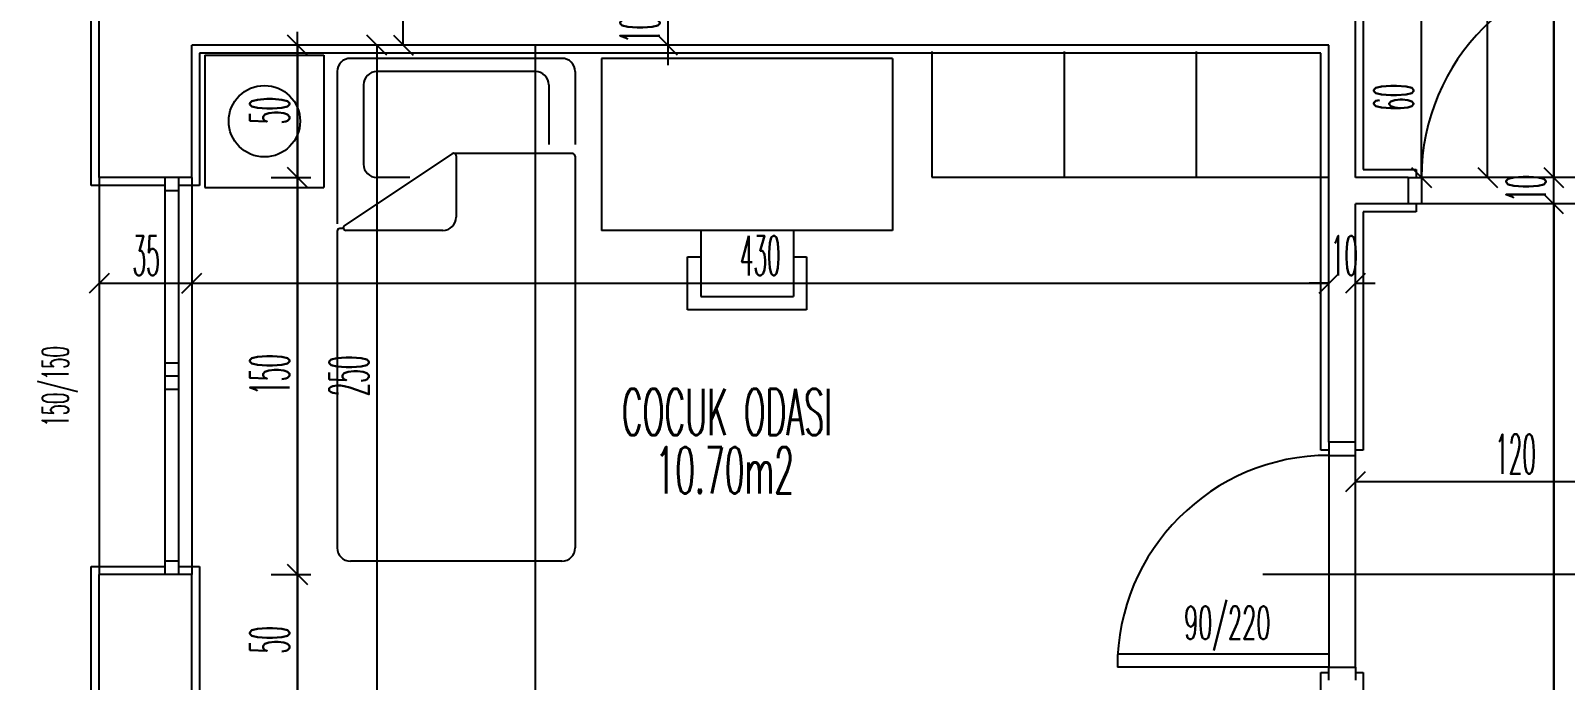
# Model space of a CAD drawing. Extents: x 78 to 306, y -397 to 18.
# Drawn here: x 273.1 to 273.216, y -396.5476 to -396.4985 of the extents above; entities that cross this region are included whole.
import ezdxf

# ---------------------------------------------------------------- set-up
doc = ezdxf.new("R2010")
doc.units = 0
doc.header["$LTSCALE"] = 0.5
doc.header["$MEASUREMENT"] = 0
doc.linetypes.add('DASHDOT2', pattern=[0.5, 0.25, -0.125, 0, -0.125])
doc.linetypes.add('DOT2', pattern=[0.125, 0, -0.125])
doc.layers.get('0').update_dxf_attribs({"linetype": 'CONTINUOUS'})
for name, color, linetype in [('AKS', 5, 'DASHDOT2'), ('DUVAR', 6, 'CONTINUOUS'), ('IZDUSUM', 2, 'DOT2'), ('KAPI', 1, 'CONTINUOUS'), ('MERDIVEN', 3, 'CONTINUOUS'), ('OLCU', 31, 'CONTINUOUS'), ('SIVA', 7, 'CONTINUOUS'), ('TEFRIS', 11, 'CONTINUOUS')]:
    doc.layers.add(name, color=color, linetype=linetype)
doc.styles.add('ICMEKAN', font='romans.shx', dxfattribs={"width": 0.55, "height": 0.2})
doc.styles.add('OLCU', font='romans.shx', dxfattribs={"width": 0.6, "height": 0.125})
doc.styles.add('OLCUIC', font='ROMANS.SHX', dxfattribs={"width": 0.4, "height": 0.15})

msp = doc.modelspace()

# ---------------------------------------------------------------- linework, layer by layer
at = {"color": 0, "linetype": 'ByBlock'}
for p, q in [((273.120893941935, -396.5003098737721), (273.119393941935, -396.4988098737721)), ((273.126893941935, -396.5003098737721), (273.125393941935, -396.4988098737721)), ((273.127393941935, -396.4988098737721), (273.128893941935, -396.5003098737721)), ((273.148893941935, -396.5003098737721), (273.147393941935, -396.4988098737721)), ((273.120893941935, -396.5103098737721), (273.119393941935, -396.5088098737721)), ((273.119393941935, -396.5088098737721), (273.120893941935, -396.5103098737721)), ((273.204393941935, -396.5088098737721), (273.205893941935, -396.5103098737721)), ((273.209393941935, -396.5088098737721), (273.210893941935, -396.5103098737721)), ((273.214393941935, -396.5088098737721), (273.215893941935, -396.5103098737721)), ((273.214393941935, -396.5088098737721), (273.215893941935, -396.5103098737721)), ((273.215893941935, -396.5123098737721), (273.214393941935, -396.5108098737721)), ((273.215893941935, -396.5123098737721), (273.214393941935, -396.5108098737721)), ((273.105893941935, -396.5168098737721), (273.104393941935, -396.5183098737721)), ((273.112893941935, -396.5168098737721), (273.111393941935, -396.5183098737721)), ((273.111393941935, -396.5183098737721), (273.112893941935, -396.5168098737721)), ((273.197393941935, -396.5183098737721), (273.198893941935, -396.5168098737721)), ((273.197393941935, -396.5183098737721), (273.198893941935, -396.5168098737721)), ((273.200893941935, -396.5168098737721), (273.199393941935, -396.5183098737721)), ((273.200893941935, -396.5318098737721), (273.199393941935, -396.5333098737721)), ((273.120893941935, -396.5403098737721), (273.119393941935, -396.5388098737721)), ((273.119393941935, -396.5388098737721), (273.120893941935, -396.5403098737721))]:
    msp.add_line(p, q, dxfattribs=at)
at = {"layer": 'AKS'}
for p, q in [((273.1361439419354, -396.3515598737721), (273.1361439419354, -396.8395598737721)), ((273.1261439419353, -396.3555598737721), (273.1261439419353, -396.8355598737721)), ((273.1401439419353, -396.3555598737721), (273.1401439419353, -396.8355598737721)), ((273.3181439419353, -396.5395598737721), (273.0221439419361, -396.5395598737721))]:
    msp.add_line(p, q, dxfattribs=at)
at = {"layer": 'DUVAR'}
for p, q in [((273.105143941936, -396.5095598737756), (273.1051439419361, -396.4715598737767)), ((273.2001439419355, -396.5095598737761), (273.2001439419355, -396.4975598737761)), ((273.1121439419383, -396.5095598737756), (273.1121439419386, -396.4995598737755)), ((273.1981439419355, -396.4995598737761), (273.1121439419386, -396.4995598737755)), ((273.1981439419355, -396.5295598737761), (273.1981439419355, -396.4995598737761)), ((273.1121439419387, -396.5095598737756), (273.105143941936, -396.5095598737756)), ((273.2041439419356, -396.5095598737761), (273.2001439419355, -396.5095598737761)), ((273.2041439419356, -396.5095598737759), (273.2041439419356, -396.511559873776)), ((273.2001439419355, -396.5295598737761), (273.2001439419355, -396.5115598737762)), ((273.2041439419356, -396.5115598737762), (273.2001439419355, -396.5115598737762)), ((273.2001439419353, -396.5295598737761), (273.1981439419355, -396.5295598737761)), ((273.1051439419361, -396.5645598737757), (273.105143941936, -396.5395598737756)), ((273.1121439419387, -396.5395598737756), (273.105143941936, -396.5395598737756)), ((273.1121439419371, -396.5495598737757), (273.1121439419374, -396.5395598737756))]:
    msp.add_line(p, q, dxfattribs=at)
at = {"layer": 'IZDUSUM', "ltscale": 0.6}
msp.add_line((273.1381439419358, -396.5495598737721), (273.1381439419355, -396.4995598737756), dxfattribs=at)
at = {"layer": 'KAPI'}
for p, q in [((273.1051439419379, -396.5095598737756), (273.1051439419379, -396.5395598737756)), ((273.110143941938, -396.5395598737756), (273.110143941938, -396.5095598737756)), ((273.1111439419378, -396.5095598737756), (273.1111439419378, -396.5395598737756)), ((273.1121439419379, -396.5095598737756), (273.1121439419379, -396.5395598737756)), ((273.2041439419356, -396.5095598737759), (273.2051439419354, -396.5095598737759)), ((273.2051439419354, -396.5095598737721), (273.2051439419354, -396.511559873776)), ((273.1111439419378, -396.5105598737757), (273.110143941938, -396.5105598737757)), ((273.2051439419354, -396.511559873776), (273.2041439419356, -396.511559873776)), ((273.2211439419354, -396.511559873776), (273.2051439419354, -396.5115598737763)), ((273.110143941938, -396.5235598737755), (273.1111439419378, -396.5235598737755)), ((273.110143941938, -396.5245598737756), (273.1111439419378, -396.5245598737756)), ((273.110143941938, -396.5255598737756), (273.1111439419378, -396.5255598737756)), ((273.1981439419349, -396.5295598737752), (273.1981439419349, -396.5305598737752)), ((273.2001439419348, -396.5305598737752), (273.2001439419348, -396.5295598737752)), ((273.1981439419349, -396.5305598737752), (273.2001439419348, -396.5305598737752)), ((273.2001439419348, -396.5465598737753), (273.2001439419348, -396.5305598737752)), ((273.1111439419378, -396.5385598737755), (273.110143941938, -396.5385598737755)), ((273.1821439419348, -396.5455598737752), (273.1981439419349, -396.5455598737752)), ((273.1981439419349, -396.5455598737752), (273.1981439419349, -396.5465598737753)), ((273.1981439419349, -396.5465598737753), (273.1821439419348, -396.5465598737753)), ((273.1981439419349, -396.5465598737753), (273.2001439419348, -396.5465598737753)), ((273.1981439419349, -396.5475598737751), (273.1981439419349, -396.5465598737753)), ((273.2001439419348, -396.5465598737753), (273.2001439419348, -396.5475598737751))]:
    msp.add_line(p, q, dxfattribs=at)
at = {"layer": 'KAPI', "ltscale": 1.4}
for p, q in [((273.220143941935, -396.5095598737721), (273.2051439419354, -396.5095598737721)), ((273.198143941935, -396.5305598737721), (273.198143941935, -396.5455598737721))]:
    msp.add_line(p, q, dxfattribs=at)
at = {"layer": 'KAPI'}
for centre, radius, end in [((273.2211439419354, -396.5095598737762), 0.01600000000064028, 179.9999999991858), ((273.1981439419349, -396.5465598737753), 0.01600000000000364, 180)]:
    msp.add_arc(centre, radius, 90, end, dxfattribs=at)
at = {"layer": 'OLCU', "ltscale": 1.4}
for p, q in [((273.148143941935, -396.4235598737721), (273.148143941935, -396.5005598737721)), ((273.215143941935, -396.6125598737721), (273.215143941935, -396.4235598737721)), ((273.210143941935, -396.5095598737721), (273.210143941935, -396.4315598737721)), ((273.215143941935, -396.4785598737721), (273.215143941935, -396.5095598737721)), ((273.128143941935, -396.4995598737721), (273.128143941935, -396.4955598737721)), ((273.205143941935, -396.5095598737721), (273.205143941935, -396.4975598737721)), ((273.120143941935, -396.6145598737721), (273.120143941935, -396.4985598737721)), ((273.120143941935, -396.4995598737721), (273.120143941935, -396.5095598737721)), ((273.126143941935, -396.4995598737721), (273.126143941935, -396.6105598737721)), ((273.126143941935, -396.4995598737721), (273.126143941935, -396.5495598737721)), ((273.148143941935, -396.4995598737721), (273.148143941935, -396.5010598737721)), ((273.215143941935, -396.5095598737721), (273.215143941935, -396.5080598737721)), ((273.118143941935, -396.5095598737721), (273.121143941935, -396.5095598737721)), ((273.120143941935, -396.5095598737721), (273.120143941935, -396.5395598737721)), ((273.215143941935, -396.5115598737721), (273.215143941935, -396.6095598737721)), ((273.215143941935, -396.5115598737721), (273.215143941935, -396.5130598737721)), ((273.105143941935, -396.5175598737721), (273.112143941935, -396.5175598737721)), ((273.112143941935, -396.5175598737721), (273.198143941935, -396.5175598737721)), ((273.198143941935, -396.5175598737721), (273.196643941935, -396.5175598737721)), ((273.200143941935, -396.5175598737721), (273.201643941935, -396.5175598737721)), ((273.224143941935, -396.5325598737721), (273.200143941935, -396.5325598737721)), ((273.118143941935, -396.5395598737721), (273.121143941935, -396.5395598737721)), ((273.120143941935, -396.5395598737721), (273.120143941935, -396.5495598737721))]:
    msp.add_line(p, q, dxfattribs=at)
at = {"layer": 'SIVA', "ltscale": 1.4}
for p, q in [((273.1045439419361, -396.5101598737756), (273.1045439419361, -396.4709598737767)), ((273.2007439419355, -396.4969598737761), (273.2007439419355, -396.5089598737761)), ((273.1975439419355, -396.5001598737762), (273.1127439419386, -396.5001598737754)), ((273.1127439419386, -396.5001598737754), (273.1127439419383, -396.5101598737756)), ((273.1975439419355, -396.530159873776), (273.1975439419355, -396.5001598737762)), ((273.2007439419355, -396.5089598737761), (273.2047439419356, -396.5089598737761)), ((273.2047439419356, -396.5089598737761), (273.2047439419356, -396.5095598737759)), ((273.110143941938, -396.5101598737756), (273.1045439419361, -396.5101598737756)), ((273.1127439419383, -396.5101598737756), (273.1111439419378, -396.5101598737756)), ((273.2047439419356, -396.5121598737762), (273.2007439419355, -396.5121598737762)), ((273.2007439419355, -396.5121598737762), (273.2007439419355, -396.530159873776)), ((273.2047439419356, -396.511559873776), (273.2047439419356, -396.5121598737762)), ((273.1981439419349, -396.530159873776), (273.1975439419355, -396.530159873776)), ((273.2007439419355, -396.530159873776), (273.2001439419348, -396.530159873776)), ((273.1045439419361, -396.5651598737757), (273.1045439419361, -396.5389598737756)), ((273.1045439419361, -396.5389598737756), (273.110143941938, -396.5389598737756)), ((273.1111439419378, -396.5389598737756), (273.1127439419374, -396.5389598737756)), ((273.1127439419374, -396.5389598737756), (273.1127439419371, -396.5489598737757)), ((273.1975439419355, -396.5489598737759), (273.1975439419355, -396.5469598737761)), ((273.1975439419355, -396.5469598737761), (273.1981439419349, -396.5469598737759)), ((273.2001439419348, -396.5469598737753), (273.2007439419355, -396.5469598737752)), ((273.2007439419355, -396.5469598737752), (273.2007439419355, -396.588159873776))]:
    msp.add_line(p, q, dxfattribs=at)
at = {"layer": 'TEFRIS'}
for p, q in [((273.1131439419413, -396.5003098737803), (273.1221439419413, -396.5003098737803)), ((273.1131439419413, -396.5003098737803), (273.1131439419413, -396.5103098737803)), ((273.1221439419413, -396.5003098737803), (273.1221439419413, -396.5103098737803)), ((273.14014394194, -396.5005598737777), (273.1241439419399, -396.5005598737777)), ((273.1431439419424, -396.5005598737734), (273.1431439419424, -396.5135598737733)), ((273.1651439419421, -396.5005598737734), (273.1431439419424, -396.5005598737734)), ((273.1651439419421, -396.5005598737734), (273.1651439419421, -396.5135598737733)), ((273.1681141335796, -396.5000300654213), (273.1681141335796, -396.5095300654194)), ((273.1781141335799, -396.500030065421), (273.1781141335799, -396.509530065419)), ((273.1881141335799, -396.500030065421), (273.1881141335799, -396.509530065419)), ((273.1231439419399, -396.5015598737774), (273.1231439419399, -396.5130598737776)), ((273.1381439419399, -396.5015598737774), (273.1261439419397, -396.5015598737774)), ((273.1381439419399, -396.5015598737774), (273.1261439419397, -396.5015598737774)), ((273.1411439419397, -396.5015598737774), (273.1411439419397, -396.5070598737776)), ((273.12514394194, -396.5025598737774), (273.12514394194, -396.5085598737775)), ((273.12514394194, -396.5025598737774), (273.12514394194, -396.5085598737775)), ((273.1391439419399, -396.5025598737774), (273.1391439419399, -396.5070598737776)), ((273.1318330019008, -396.507767167137), (273.1236935570282, -396.5131934637186)), ((273.1409439419398, -396.5077598737777), (273.1320430737835, -396.5077598737777)), ((273.1321439419398, -396.5079335771958), (273.1321439419398, -396.5125598737774)), ((273.1411439419397, -396.5079598737776), (273.1411439419397, -396.5375598737775)), ((273.1286439419397, -396.5095598737776), (273.1261439419397, -396.5095598737776)), ((273.1281439419399, -396.5095598737776), (273.1266439419399, -396.5095598737776)), ((273.1681141335796, -396.5095300654197), (273.1981141335803, -396.5095300654196)), ((273.1131439419413, -396.5103098737803), (273.1221439419413, -396.5103098737803)), ((273.1231439419399, -396.5136178306074), (273.1231439419399, -396.5375598737775)), ((273.1236130786622, -396.5134178306072), (273.1233439419398, -396.5134178306072)), ((273.1311439419397, -396.5135598737775), (273.1238044970674, -396.5135598737775)), ((273.1651439419421, -396.5135598737733), (273.1431439419424, -396.5135598737733)), ((273.1506439419424, -396.5135598737733), (273.1506439419424, -396.5185598737733)), ((273.1576439419422, -396.5135598737733), (273.1576439419422, -396.5185598737733)), ((273.1496439419423, -396.5195598737733), (273.1496439419423, -396.5155598737734)), ((273.1496439419423, -396.5155598737734), (273.1506439419424, -396.5155598737734)), ((273.1576439419422, -396.5155598737734), (273.1586439419423, -396.5155598737734)), ((273.1586439419423, -396.5155598737734), (273.1586439419423, -396.5195598737733)), ((273.1506439419424, -396.5185598737733), (273.1576439419422, -396.5185598737733)), ((273.1586439419423, -396.5195598737733), (273.1496439419423, -396.5195598737733)), ((273.14014394194, -396.5385598737775), (273.1241439419399, -396.5385598737775))]:
    msp.add_line(p, q, dxfattribs=at)
msp.add_circle((273.1176439419409, -396.5053098737803), 0.0027, dxfattribs=at)
for centre, radius, start, end in [((273.1241439419393, -396.5015598737771), 0.001, 90, 180), ((273.1401439419394, -396.5015598737771), 0.001, 0, 90), ((273.1261439419392, -396.5025598737772), 0.001, 90, 180), ((273.1381439419393, -396.5025598737772), 0.001, 0, 90), ((273.1261439419392, -396.5085598737772), 0.001, 180, 270), ((273.1261439419392, -396.5085598737772), 0.001, 180, 270), ((273.1319439419393, -396.5079335771954), 0.0002, 0, 123.6900675259346), ((273.1409439419393, -396.5079598737772), 0.0002, 0, 90), ((273.1238044970668, -396.5133598737773), 0.0002, 123.6900675259346, 270), ((273.1311439419392, -396.5125598737771), 0.001, 270, 0), ((273.1233439419392, -396.5136178306071), 0.0002, 90, 180), ((273.1241439419393, -396.5375598737772), 0.001, 180, 270), ((273.1401439419394, -396.5375598737772), 0.001, 270, 0)]:
    msp.add_arc(centre, radius, start, end, dxfattribs=at)

# ---------------------------------------------------------------- texts
at = {"layer": 'KAPI', "linetype": 'Continuous', "style": 'ICMEKAN', "width": 0.5}
msp.add_text('150/150', height=0.002, rotation=90, dxfattribs=at).set_placement((273.1028384738325, -396.5283945299115))
at = {"layer": 'KAPI', "style": 'OLCU', "width": 0.5}
msp.add_text('90/220', height=0.002499999999999999, rotation=359.9999999982087, dxfattribs=at).set_placement((273.1871880955857, -396.5444629670702))
at = {"layer": 'MERDIVEN', "linetype": 'ByBlock', "style": 'OLCU', "width": 0.5}
for s, p in [('COCUK ODASI', (273.1446700305672, -396.5290347314375)), ('10.70m2', (273.1472057448531, -396.5334347314374))]:
    msp.add_text(s, height=0.0035, dxfattribs=at).set_placement(p)
at = {"layer": 'OLCU', "style": 'OLCUIC', "width": 0.4}
for s, p in [('10', (273.147543941935, -396.4994170166293)), ('60', (273.204543941935, -396.5045313023435)), ('50', (273.119543941935, -396.5055313023435)), ('10', (273.214543941935, -396.5114170166293)), ('150', (273.119543941935, -396.5259884452007)), ('250', (273.125543941935, -396.5261027309149)), ('50', (273.119543941935, -396.5455313023435))]:
    msp.add_text(s, height=0.003, rotation=90, dxfattribs=at).set_placement(p)
for s, p in [('35', (273.1076725133636, -396.5169598737721)), ('430', (273.1536010847922, -396.5169598737721)), ('10', (273.1982867990779, -396.5169598737721)), ('120', (273.2107153705065, -396.5319598737721))]:
    msp.add_text(s, height=0.003, dxfattribs=at).set_placement(p)

doc.saveas('drawing.dxf')
